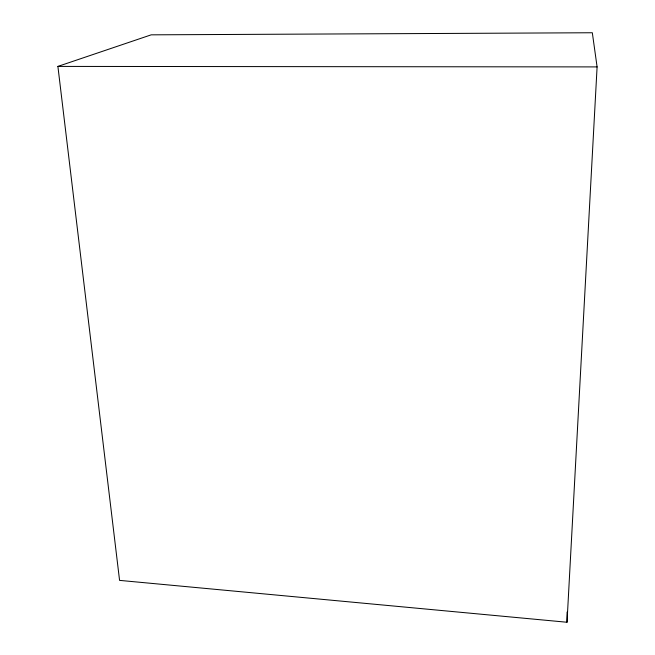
<?xml version="1.0" encoding="UTF-8"?>
<svg xmlns="http://www.w3.org/2000/svg" width="655" height="655" viewBox="0 0 655 655"><rect width="100%" height="100%" fill="white"/><g stroke="black" fill="none" stroke-linecap="round" stroke-linejoin="round"><path stroke-width="0.98" d="M567.009 622.25L597.098 66.908L592.325 32.75L151.19 34.838L57.902 66.409L119.57 580.379L567.009 622.25L567.091 612.048M57.902 66.409L597.098 66.908"/></g></svg>
